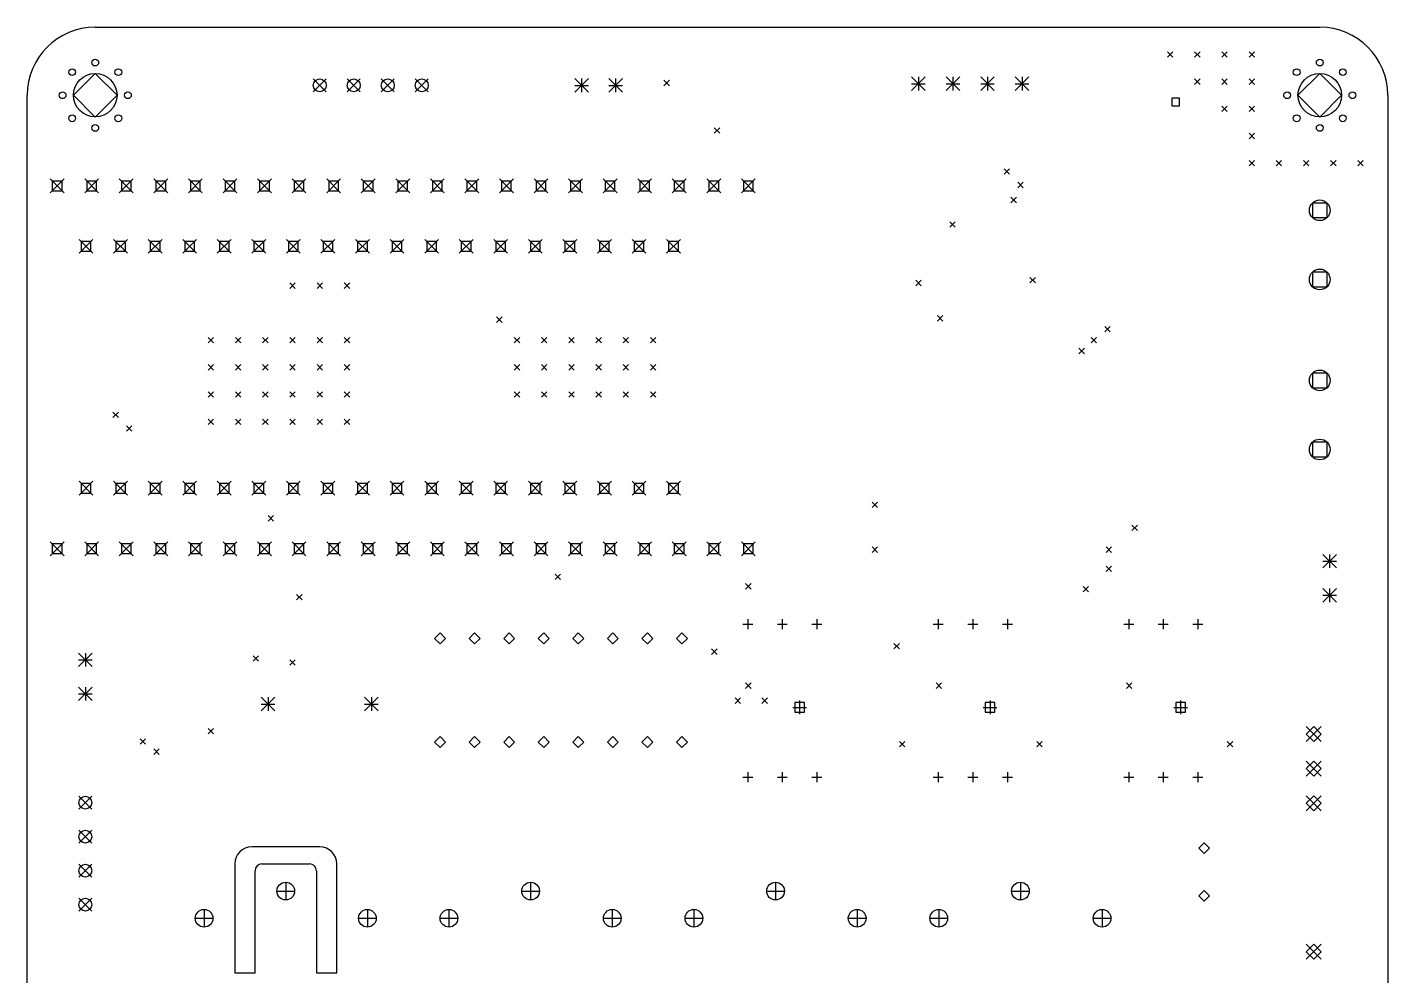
# Model space of a CAD drawing. Extents: x 1.88 to 5.91, y -7.11 to -1.57.
# Drawn here: x 1.968 to 5.906, y -4.32 to -1.575 of the extents above; entities that cross this region are included whole.
import ezdxf

# ---------------------------------------------------------------- set-up
doc = ezdxf.new("R2010")
doc.units = 0
doc.header["$MEASUREMENT"] = 0
doc.layers.add('BLACK', color=7, linetype='CONTINUOUS')

msp = doc.modelspace()

# ---------------------------------------------------------------- linework, layer by layer
at = {"layer": 'BLACK', "linetype": 'CONTINUOUS'}
for p, q in [((2.16535, -1.5748), (5.70866, -1.5748)), ((5.26772, -1.64567), (5.28346, -1.66142)), ((5.28346, -1.64567), (5.26772, -1.66142)), ((5.34646, -1.64567), (5.3622, -1.66142)), ((5.3622, -1.64567), (5.34646, -1.66142)), ((5.4252, -1.64567), (5.44094, -1.66142)), ((5.44094, -1.64567), (5.4252, -1.66142)), ((5.50394, -1.64567), (5.51969, -1.66142)), ((5.51969, -1.64567), (5.50394, -1.66142)), ((2.16535, -1.70866), (2.10236, -1.77165)), ((2.22835, -1.77165), (2.16535, -1.70866)), ((2.79626, -1.72441), (2.83366, -1.76181)), ((2.83366, -1.72441), (2.79626, -1.76181)), ((2.89469, -1.72441), (2.93209, -1.76181)), ((2.93209, -1.72441), (2.89469, -1.76181)), ((2.99311, -1.72441), (3.03051, -1.76181)), ((3.03051, -1.72441), (2.99311, -1.76181)), ((3.09154, -1.72441), (3.12894, -1.76181)), ((3.12894, -1.72441), (3.09154, -1.76181)), ((3.55315, -1.72343), (3.59252, -1.7628)), ((3.59252, -1.72343), (3.55315, -1.7628)), ((3.57283, -1.72343), (3.57283, -1.7628)), ((3.65157, -1.72343), (3.69094, -1.7628)), ((3.69094, -1.72343), (3.65157, -1.7628)), ((3.67126, -1.72343), (3.67126, -1.7628)), ((3.81102, -1.72835), (3.82677, -1.74409)), ((3.82677, -1.72835), (3.81102, -1.74409)), ((4.52756, -1.7185), (4.56693, -1.75787)), ((4.56693, -1.7185), (4.52756, -1.75787)), ((4.54724, -1.7185), (4.54724, -1.75787)), ((4.62756, -1.7185), (4.66693, -1.75787)), ((4.66693, -1.7185), (4.62756, -1.75787)), ((4.64724, -1.7185), (4.64724, -1.75787)), ((4.72756, -1.7185), (4.76693, -1.75787)), ((4.76693, -1.7185), (4.72756, -1.75787)), ((4.74724, -1.7185), (4.74724, -1.75787)), ((4.82756, -1.7185), (4.86693, -1.75787)), ((4.86693, -1.7185), (4.82756, -1.75787)), ((4.84724, -1.7185), (4.84724, -1.75787)), ((5.34646, -1.72441), (5.3622, -1.74016)), ((5.3622, -1.72441), (5.34646, -1.74016)), ((5.4252, -1.72441), (5.44094, -1.74016)), ((5.44094, -1.72441), (5.4252, -1.74016)), ((5.50394, -1.72441), (5.51969, -1.74016)), ((5.51969, -1.72441), (5.50394, -1.74016)), ((5.70866, -1.70866), (5.64567, -1.77165)), ((5.77165, -1.77165), (5.70866, -1.70866)), ((1.9685, -5.31496), (1.9685, -1.77165)), ((2.10236, -1.77165), (2.16535, -1.83465)), ((2.16535, -1.83465), (2.22835, -1.77165)), ((3.55315, -1.74311), (3.59252, -1.74311)), ((3.65157, -1.74311), (3.69094, -1.74311)), ((4.52756, -1.73819), (4.56693, -1.73819)), ((4.62756, -1.73819), (4.66693, -1.73819)), ((4.72756, -1.73819), (4.76693, -1.73819)), ((4.82756, -1.73819), (4.86693, -1.73819)), ((5.64567, -1.77165), (5.70866, -1.83465)), ((5.70866, -1.83465), (5.77165, -1.77165)), ((5.90551, -1.77165), (5.90551, -5.31496)), ((5.30247, -1.7802), (5.2802, -1.7802)), ((5.2802, -1.7802), (5.2802, -1.80247)), ((5.2802, -1.80247), (5.30247, -1.80247)), ((5.30247, -1.80247), (5.30247, -1.7802)), ((5.4252, -1.80315), (5.44094, -1.8189)), ((5.44094, -1.80315), (5.4252, -1.8189)), ((5.50394, -1.80315), (5.51969, -1.8189)), ((5.51969, -1.80315), (5.50394, -1.8189)), ((3.95669, -1.86614), (3.97244, -1.88189)), ((3.97244, -1.86614), (3.95669, -1.88189)), ((5.50394, -1.88189), (5.51969, -1.89764)), ((5.51969, -1.88189), (5.50394, -1.89764)), ((5.50394, -1.96063), (5.51969, -1.97638)), ((5.51969, -1.96063), (5.50394, -1.97638)), ((5.58268, -1.96063), (5.59843, -1.97638)), ((5.59843, -1.96063), (5.58268, -1.97638)), ((5.66142, -1.96063), (5.67717, -1.97638)), ((5.67717, -1.96063), (5.66142, -1.97638)), ((5.74016, -1.96063), (5.75591, -1.97638)), ((5.75591, -1.96063), (5.74016, -1.97638)), ((5.8189, -1.96063), (5.83465, -1.97638)), ((5.83465, -1.96063), (5.8189, -1.97638)), ((4.79528, -1.98425), (4.81102, -2)), ((4.81102, -1.98425), (4.79528, -2)), ((2.03504, -2.01398), (2.0752, -2.05413)), ((2.0752, -2.01398), (2.03504, -2.05413)), ((2.06932, -2.01986), (2.04092, -2.01986)), ((2.04092, -2.01986), (2.04092, -2.04825)), ((2.06932, -2.04825), (2.06932, -2.01986)), ((2.13504, -2.01398), (2.1752, -2.05413)), ((2.1752, -2.01398), (2.13504, -2.05413)), ((2.16932, -2.01986), (2.14092, -2.01986)), ((2.14092, -2.01986), (2.14092, -2.04825)), ((2.16932, -2.04825), (2.16932, -2.01986)), ((2.23504, -2.01398), (2.2752, -2.05413)), ((2.2752, -2.01398), (2.23504, -2.05413)), ((2.26932, -2.01986), (2.24092, -2.01986)), ((2.24092, -2.01986), (2.24092, -2.04825)), ((2.26932, -2.04825), (2.26932, -2.01986)), ((2.33504, -2.01398), (2.3752, -2.05413)), ((2.3752, -2.01398), (2.33504, -2.05413)), ((2.36932, -2.01986), (2.34092, -2.01986)), ((2.34092, -2.01986), (2.34092, -2.04825)), ((2.36932, -2.04825), (2.36932, -2.01986)), ((2.43504, -2.01398), (2.4752, -2.05413)), ((2.4752, -2.01398), (2.43504, -2.05413)), ((2.46932, -2.01986), (2.44092, -2.01986)), ((2.44092, -2.01986), (2.44092, -2.04825)), ((2.46932, -2.04825), (2.46932, -2.01986)), ((2.53504, -2.01398), (2.5752, -2.05413)), ((2.5752, -2.01398), (2.53504, -2.05413)), ((2.56932, -2.01986), (2.54092, -2.01986)), ((2.54092, -2.01986), (2.54092, -2.04825)), ((2.56932, -2.04825), (2.56932, -2.01986)), ((2.63504, -2.01398), (2.6752, -2.05413)), ((2.6752, -2.01398), (2.63504, -2.05413)), ((2.66932, -2.01986), (2.64092, -2.01986)), ((2.64092, -2.01986), (2.64092, -2.04825)), ((2.66932, -2.04825), (2.66932, -2.01986)), ((2.73504, -2.01398), (2.7752, -2.05413)), ((2.7752, -2.01398), (2.73504, -2.05413)), ((2.76932, -2.01986), (2.74092, -2.01986)), ((2.74092, -2.01986), (2.74092, -2.04825)), ((2.76932, -2.04825), (2.76932, -2.01986)), ((2.83504, -2.01398), (2.8752, -2.05413)), ((2.8752, -2.01398), (2.83504, -2.05413)), ((2.86932, -2.01986), (2.84092, -2.01986)), ((2.84092, -2.01986), (2.84092, -2.04825)), ((2.86932, -2.04825), (2.86932, -2.01986)), ((2.93504, -2.01398), (2.9752, -2.05413)), ((2.9752, -2.01398), (2.93504, -2.05413)), ((2.96932, -2.01986), (2.94092, -2.01986)), ((2.94092, -2.01986), (2.94092, -2.04825)), ((2.96932, -2.04825), (2.96932, -2.01986)), ((3.03504, -2.01398), (3.0752, -2.05413)), ((3.0752, -2.01398), (3.03504, -2.05413)), ((3.06932, -2.01986), (3.04092, -2.01986)), ((3.04092, -2.01986), (3.04092, -2.04825)), ((3.06932, -2.04825), (3.06932, -2.01986)), ((3.13504, -2.01398), (3.1752, -2.05413)), ((3.1752, -2.01398), (3.13504, -2.05413)), ((3.16932, -2.01986), (3.14092, -2.01986)), ((3.14092, -2.01986), (3.14092, -2.04825)), ((3.16932, -2.04825), (3.16932, -2.01986)), ((3.23504, -2.01398), (3.2752, -2.05413)), ((3.2752, -2.01398), (3.23504, -2.05413)), ((3.26932, -2.01986), (3.24092, -2.01986)), ((3.24092, -2.01986), (3.24092, -2.04825)), ((3.26932, -2.04825), (3.26932, -2.01986)), ((3.33504, -2.01398), (3.3752, -2.05413)), ((3.3752, -2.01398), (3.33504, -2.05413)), ((3.36932, -2.01986), (3.34092, -2.01986)), ((3.34092, -2.01986), (3.34092, -2.04825)), ((3.36932, -2.04825), (3.36932, -2.01986)), ((3.43504, -2.01398), (3.4752, -2.05413)), ((3.4752, -2.01398), (3.43504, -2.05413)), ((3.46932, -2.01986), (3.44092, -2.01986)), ((3.44092, -2.01986), (3.44092, -2.04825)), ((3.46932, -2.04825), (3.46932, -2.01986)), ((3.53504, -2.01398), (3.5752, -2.05413)), ((3.5752, -2.01398), (3.53504, -2.05413)), ((3.56932, -2.01986), (3.54092, -2.01986)), ((3.54092, -2.01986), (3.54092, -2.04825)), ((3.56932, -2.04825), (3.56932, -2.01986)), ((3.63504, -2.01398), (3.6752, -2.05413)), ((3.6752, -2.01398), (3.63504, -2.05413)), ((3.66932, -2.01986), (3.64092, -2.01986)), ((3.64092, -2.01986), (3.64092, -2.04825)), ((3.66932, -2.04825), (3.66932, -2.01986)), ((3.73504, -2.01398), (3.7752, -2.05413)), ((3.7752, -2.01398), (3.73504, -2.05413)), ((3.76932, -2.01986), (3.74092, -2.01986)), ((3.74092, -2.01986), (3.74092, -2.04825)), ((3.76932, -2.04825), (3.76932, -2.01986)), ((3.83504, -2.01398), (3.8752, -2.05413)), ((3.8752, -2.01398), (3.83504, -2.05413)), ((3.86932, -2.01986), (3.84092, -2.01986)), ((3.84092, -2.01986), (3.84092, -2.04825)), ((3.86932, -2.04825), (3.86932, -2.01986)), ((3.93504, -2.01398), (3.9752, -2.05413)), ((3.9752, -2.01398), (3.93504, -2.05413)), ((3.96932, -2.01986), (3.94092, -2.01986)), ((3.94092, -2.01986), (3.94092, -2.04825)), ((3.96932, -2.04825), (3.96932, -2.01986)), ((4.03504, -2.01398), (4.0752, -2.05413)), ((4.0752, -2.01398), (4.03504, -2.05413)), ((4.06932, -2.01986), (4.04092, -2.01986)), ((4.04092, -2.01986), (4.04092, -2.04825)), ((4.06932, -2.04825), (4.06932, -2.01986)), ((4.83465, -2.02362), (4.85039, -2.03937)), ((4.85039, -2.02362), (4.83465, -2.03937)), ((2.04092, -2.04825), (2.06932, -2.04825)), ((2.14092, -2.04825), (2.16932, -2.04825)), ((2.24092, -2.04825), (2.26932, -2.04825)), ((2.34092, -2.04825), (2.36932, -2.04825)), ((2.44092, -2.04825), (2.46932, -2.04825)), ((2.54092, -2.04825), (2.56932, -2.04825)), ((2.64092, -2.04825), (2.66932, -2.04825)), ((2.74092, -2.04825), (2.76932, -2.04825)), ((2.84092, -2.04825), (2.86932, -2.04825)), ((2.94092, -2.04825), (2.96932, -2.04825)), ((3.04092, -2.04825), (3.06932, -2.04825)), ((3.14092, -2.04825), (3.16932, -2.04825)), ((3.24092, -2.04825), (3.26932, -2.04825)), ((3.34092, -2.04825), (3.36932, -2.04825)), ((3.44092, -2.04825), (3.46932, -2.04825)), ((3.54092, -2.04825), (3.56932, -2.04825)), ((3.64092, -2.04825), (3.66932, -2.04825)), ((3.74092, -2.04825), (3.76932, -2.04825)), ((3.84092, -2.04825), (3.86932, -2.04825)), ((3.94092, -2.04825), (3.96932, -2.04825)), ((4.04092, -2.04825), (4.06932, -2.04825)), ((4.81496, -2.06693), (4.83071, -2.08268)), ((4.83071, -2.06693), (4.81496, -2.08268)), ((5.72982, -2.08357), (5.6875, -2.08357)), ((5.6875, -2.08357), (5.6875, -2.12588)), ((5.72982, -2.12588), (5.72982, -2.08357)), ((5.6875, -2.12588), (5.72982, -2.12588)), ((4.6378, -2.1378), (4.65354, -2.15354)), ((4.65354, -2.1378), (4.6378, -2.15354)), ((2.1186, -2.18898), (2.15876, -2.22913)), ((2.15876, -2.18898), (2.1186, -2.22913)), ((2.15288, -2.19486), (2.12448, -2.19486)), ((2.12448, -2.19486), (2.12448, -2.22325)), ((2.15288, -2.22325), (2.15288, -2.19486)), ((2.2186, -2.18898), (2.25876, -2.22913)), ((2.25876, -2.18898), (2.2186, -2.22913)), ((2.25288, -2.19486), (2.22448, -2.19486)), ((2.22448, -2.19486), (2.22448, -2.22325)), ((2.25288, -2.22325), (2.25288, -2.19486)), ((2.3186, -2.18898), (2.35876, -2.22913)), ((2.35876, -2.18898), (2.3186, -2.22913)), ((2.35288, -2.19486), (2.32448, -2.19486)), ((2.32448, -2.19486), (2.32448, -2.22325)), ((2.35288, -2.22325), (2.35288, -2.19486)), ((2.4186, -2.18898), (2.45876, -2.22913)), ((2.45876, -2.18898), (2.4186, -2.22913)), ((2.45288, -2.19486), (2.42448, -2.19486)), ((2.42448, -2.19486), (2.42448, -2.22325)), ((2.45288, -2.22325), (2.45288, -2.19486)), ((2.5186, -2.18898), (2.55876, -2.22913)), ((2.55876, -2.18898), (2.5186, -2.22913)), ((2.55288, -2.19486), (2.52448, -2.19486)), ((2.52448, -2.19486), (2.52448, -2.22325)), ((2.55288, -2.22325), (2.55288, -2.19486)), ((2.6186, -2.18898), (2.65876, -2.22913)), ((2.65876, -2.18898), (2.6186, -2.22913)), ((2.65288, -2.19486), (2.62448, -2.19486)), ((2.62448, -2.19486), (2.62448, -2.22325)), ((2.65288, -2.22325), (2.65288, -2.19486)), ((2.7186, -2.18898), (2.75876, -2.22913)), ((2.75876, -2.18898), (2.7186, -2.22913)), ((2.75288, -2.19486), (2.72448, -2.19486)), ((2.72448, -2.19486), (2.72448, -2.22325)), ((2.75288, -2.22325), (2.75288, -2.19486)), ((2.8186, -2.18898), (2.85876, -2.22913)), ((2.85876, -2.18898), (2.8186, -2.22913)), ((2.85288, -2.19486), (2.82448, -2.19486)), ((2.82448, -2.19486), (2.82448, -2.22325)), ((2.85288, -2.22325), (2.85288, -2.19486)), ((2.9186, -2.18898), (2.95876, -2.22913)), ((2.95876, -2.18898), (2.9186, -2.22913)), ((2.95288, -2.19486), (2.92448, -2.19486)), ((2.92448, -2.19486), (2.92448, -2.22325)), ((2.95288, -2.22325), (2.95288, -2.19486)), ((3.0186, -2.18898), (3.05876, -2.22913)), ((3.05876, -2.18898), (3.0186, -2.22913)), ((3.05288, -2.19486), (3.02448, -2.19486)), ((3.02448, -2.19486), (3.02448, -2.22325)), ((3.05288, -2.22325), (3.05288, -2.19486)), ((3.1186, -2.18898), (3.15876, -2.22913)), ((3.15876, -2.18898), (3.1186, -2.22913)), ((3.15288, -2.19486), (3.12448, -2.19486)), ((3.12448, -2.19486), (3.12448, -2.22325)), ((3.15288, -2.22325), (3.15288, -2.19486)), ((3.2186, -2.18898), (3.25876, -2.22913)), ((3.25876, -2.18898), (3.2186, -2.22913)), ((3.25288, -2.19486), (3.22448, -2.19486)), ((3.22448, -2.19486), (3.22448, -2.22325)), ((3.25288, -2.22325), (3.25288, -2.19486)), ((3.3186, -2.18898), (3.35876, -2.22913)), ((3.35876, -2.18898), (3.3186, -2.22913)), ((3.35288, -2.19486), (3.32448, -2.19486)), ((3.32448, -2.19486), (3.32448, -2.22325)), ((3.35288, -2.22325), (3.35288, -2.19486)), ((3.4186, -2.18898), (3.45876, -2.22913)), ((3.45876, -2.18898), (3.4186, -2.22913)), ((3.45288, -2.19486), (3.42448, -2.19486)), ((3.42448, -2.19486), (3.42448, -2.22325)), ((3.45288, -2.22325), (3.45288, -2.19486)), ((3.5186, -2.18898), (3.55876, -2.22913)), ((3.55876, -2.18898), (3.5186, -2.22913)), ((3.55288, -2.19486), (3.52448, -2.19486)), ((3.52448, -2.19486), (3.52448, -2.22325)), ((3.55288, -2.22325), (3.55288, -2.19486)), ((3.6186, -2.18898), (3.65876, -2.22913)), ((3.65876, -2.18898), (3.6186, -2.22913)), ((3.65288, -2.19486), (3.62448, -2.19486)), ((3.62448, -2.19486), (3.62448, -2.22325)), ((3.65288, -2.22325), (3.65288, -2.19486)), ((3.7186, -2.18898), (3.75876, -2.22913)), ((3.75876, -2.18898), (3.7186, -2.22913)), ((3.75288, -2.19486), (3.72448, -2.19486)), ((3.72448, -2.19486), (3.72448, -2.22325)), ((3.75288, -2.22325), (3.75288, -2.19486)), ((3.8186, -2.18898), (3.85876, -2.22913)), ((3.85876, -2.18898), (3.8186, -2.22913)), ((3.85288, -2.19486), (3.82448, -2.19486)), ((3.82448, -2.19486), (3.82448, -2.22325)), ((3.85288, -2.22325), (3.85288, -2.19486)), ((2.12448, -2.22325), (2.15288, -2.22325)), ((2.22448, -2.22325), (2.25288, -2.22325)), ((2.32448, -2.22325), (2.35288, -2.22325)), ((2.42448, -2.22325), (2.45288, -2.22325)), ((2.52448, -2.22325), (2.55288, -2.22325)), ((2.62448, -2.22325), (2.65288, -2.22325)), ((2.72448, -2.22325), (2.75288, -2.22325)), ((2.82448, -2.22325), (2.85288, -2.22325)), ((2.92448, -2.22325), (2.95288, -2.22325)), ((3.02448, -2.22325), (3.05288, -2.22325)), ((3.12448, -2.22325), (3.15288, -2.22325)), ((3.22448, -2.22325), (3.25288, -2.22325)), ((3.32448, -2.22325), (3.35288, -2.22325)), ((3.42448, -2.22325), (3.45288, -2.22325)), ((3.52448, -2.22325), (3.55288, -2.22325)), ((3.62448, -2.22325), (3.65288, -2.22325)), ((3.72448, -2.22325), (3.75288, -2.22325)), ((3.82448, -2.22325), (3.85288, -2.22325)), ((2.72835, -2.31496), (2.74409, -2.33071)), ((2.74409, -2.31496), (2.72835, -2.33071)), ((2.80709, -2.31496), (2.82283, -2.33071)), ((2.82283, -2.31496), (2.80709, -2.33071)), ((2.88583, -2.31496), (2.90157, -2.33071)), ((2.90157, -2.31496), (2.88583, -2.33071)), ((4.53937, -2.30709), (4.55512, -2.32283)), ((4.55512, -2.30709), (4.53937, -2.32283)), ((4.87008, -2.29921), (4.88583, -2.31496)), ((4.88583, -2.29921), (4.87008, -2.31496)), ((5.72982, -2.28357), (5.6875, -2.28357)), ((5.6875, -2.28357), (5.6875, -2.32588)), ((5.72982, -2.32588), (5.72982, -2.28357)), ((5.6875, -2.32588), (5.72982, -2.32588)), ((3.32677, -2.41339), (3.34252, -2.42913)), ((3.34252, -2.41339), (3.32677, -2.42913)), ((4.60236, -2.40945), (4.61811, -2.4252)), ((4.61811, -2.40945), (4.60236, -2.4252)), ((5.08661, -2.44094), (5.10236, -2.45669)), ((5.10236, -2.44094), (5.08661, -2.45669)), ((2.49213, -2.47244), (2.50787, -2.48819)), ((2.50787, -2.47244), (2.49213, -2.48819)), ((2.57087, -2.47244), (2.58661, -2.48819)), ((2.58661, -2.47244), (2.57087, -2.48819)), ((2.64961, -2.47244), (2.66535, -2.48819)), ((2.66535, -2.47244), (2.64961, -2.48819)), ((2.72835, -2.47244), (2.74409, -2.48819)), ((2.74409, -2.47244), (2.72835, -2.48819)), ((2.80709, -2.47244), (2.82283, -2.48819)), ((2.82283, -2.47244), (2.80709, -2.48819)), ((2.88583, -2.47244), (2.90157, -2.48819)), ((2.90157, -2.47244), (2.88583, -2.48819)), ((3.37795, -2.47244), (3.3937, -2.48819)), ((3.3937, -2.47244), (3.37795, -2.48819)), ((3.45669, -2.47244), (3.47244, -2.48819)), ((3.47244, -2.47244), (3.45669, -2.48819)), ((3.53543, -2.47244), (3.55118, -2.48819)), ((3.55118, -2.47244), (3.53543, -2.48819)), ((3.61417, -2.47244), (3.62992, -2.48819)), ((3.62992, -2.47244), (3.61417, -2.48819)), ((3.69291, -2.47244), (3.70866, -2.48819)), ((3.70866, -2.47244), (3.69291, -2.48819)), ((3.77165, -2.47244), (3.7874, -2.48819)), ((3.7874, -2.47244), (3.77165, -2.48819)), ((5.04724, -2.47244), (5.06299, -2.48819)), ((5.06299, -2.47244), (5.04724, -2.48819)), ((5.01181, -2.50394), (5.02756, -2.51969)), ((5.02756, -2.50394), (5.01181, -2.51969)), ((2.49213, -2.55118), (2.50787, -2.56693)), ((2.50787, -2.55118), (2.49213, -2.56693)), ((2.57087, -2.55118), (2.58661, -2.56693)), ((2.58661, -2.55118), (2.57087, -2.56693)), ((2.64961, -2.55118), (2.66535, -2.56693)), ((2.66535, -2.55118), (2.64961, -2.56693)), ((2.72835, -2.55118), (2.74409, -2.56693)), ((2.74409, -2.55118), (2.72835, -2.56693)), ((2.80709, -2.55118), (2.82283, -2.56693)), ((2.82283, -2.55118), (2.80709, -2.56693)), ((2.88583, -2.55118), (2.90157, -2.56693)), ((2.90157, -2.55118), (2.88583, -2.56693)), ((3.37795, -2.55118), (3.3937, -2.56693)), ((3.3937, -2.55118), (3.37795, -2.56693)), ((3.45669, -2.55118), (3.47244, -2.56693)), ((3.47244, -2.55118), (3.45669, -2.56693)), ((3.53543, -2.55118), (3.55118, -2.56693)), ((3.55118, -2.55118), (3.53543, -2.56693)), ((3.61417, -2.55118), (3.62992, -2.56693)), ((3.62992, -2.55118), (3.61417, -2.56693)), ((3.69291, -2.55118), (3.70866, -2.56693)), ((3.70866, -2.55118), (3.69291, -2.56693)), ((3.77165, -2.55118), (3.7874, -2.56693)), ((3.7874, -2.55118), (3.77165, -2.56693)), ((5.72982, -2.57569), (5.6875, -2.57569)), ((5.6875, -2.57569), (5.6875, -2.61801)), ((5.72982, -2.61801), (5.72982, -2.57569)), ((2.49213, -2.62992), (2.50787, -2.64567)), ((2.50787, -2.62992), (2.49213, -2.64567)), ((2.57087, -2.62992), (2.58661, -2.64567)), ((2.58661, -2.62992), (2.57087, -2.64567)), ((2.64961, -2.62992), (2.66535, -2.64567)), ((2.66535, -2.62992), (2.64961, -2.64567)), ((2.72835, -2.62992), (2.74409, -2.64567)), ((2.74409, -2.62992), (2.72835, -2.64567)), ((2.80709, -2.62992), (2.82283, -2.64567)), ((2.82283, -2.62992), (2.80709, -2.64567)), ((2.88583, -2.62992), (2.90157, -2.64567)), ((2.90157, -2.62992), (2.88583, -2.64567)), ((3.37795, -2.62992), (3.3937, -2.64567)), ((3.3937, -2.62992), (3.37795, -2.64567)), ((3.45669, -2.62992), (3.47244, -2.64567)), ((3.47244, -2.62992), (3.45669, -2.64567)), ((3.53543, -2.62992), (3.55118, -2.64567)), ((3.55118, -2.62992), (3.53543, -2.64567)), ((3.61417, -2.62992), (3.62992, -2.64567)), ((3.62992, -2.62992), (3.61417, -2.64567)), ((3.69291, -2.62992), (3.70866, -2.64567)), ((3.70866, -2.62992), (3.69291, -2.64567)), ((3.77165, -2.62992), (3.7874, -2.64567)), ((3.7874, -2.62992), (3.77165, -2.64567)), ((5.6875, -2.61801), (5.72982, -2.61801)), ((2.21654, -2.68898), (2.23228, -2.70472)), ((2.23228, -2.68898), (2.21654, -2.70472)), ((2.49213, -2.70866), (2.50787, -2.72441)), ((2.50787, -2.70866), (2.49213, -2.72441)), ((2.57087, -2.70866), (2.58661, -2.72441)), ((2.58661, -2.70866), (2.57087, -2.72441)), ((2.64961, -2.70866), (2.66535, -2.72441)), ((2.66535, -2.70866), (2.64961, -2.72441)), ((2.72835, -2.70866), (2.74409, -2.72441)), ((2.74409, -2.70866), (2.72835, -2.72441)), ((2.80709, -2.70866), (2.82283, -2.72441)), ((2.82283, -2.70866), (2.80709, -2.72441)), ((2.88583, -2.70866), (2.90157, -2.72441)), ((2.90157, -2.70866), (2.88583, -2.72441)), ((2.25591, -2.72835), (2.27165, -2.74409)), ((2.27165, -2.72835), (2.25591, -2.74409)), ((5.72982, -2.77569), (5.6875, -2.77569)), ((5.6875, -2.77569), (5.6875, -2.81801)), ((5.72982, -2.81801), (5.72982, -2.77569)), ((5.6875, -2.81801), (5.72982, -2.81801)), ((2.1186, -2.88898), (2.15876, -2.92913)), ((2.15876, -2.88898), (2.1186, -2.92913)), ((2.15288, -2.89486), (2.12448, -2.89486)), ((2.12448, -2.89486), (2.12448, -2.92325)), ((2.15288, -2.92325), (2.15288, -2.89486)), ((2.2186, -2.88898), (2.25876, -2.92913)), ((2.25876, -2.88898), (2.2186, -2.92913)), ((2.25288, -2.89486), (2.22448, -2.89486)), ((2.22448, -2.89486), (2.22448, -2.92325)), ((2.25288, -2.92325), (2.25288, -2.89486)), ((2.3186, -2.88898), (2.35876, -2.92913)), ((2.35876, -2.88898), (2.3186, -2.92913)), ((2.35288, -2.89486), (2.32448, -2.89486)), ((2.32448, -2.89486), (2.32448, -2.92325)), ((2.35288, -2.92325), (2.35288, -2.89486)), ((2.4186, -2.88898), (2.45876, -2.92913)), ((2.45876, -2.88898), (2.4186, -2.92913)), ((2.45288, -2.89486), (2.42448, -2.89486)), ((2.42448, -2.89486), (2.42448, -2.92325)), ((2.45288, -2.92325), (2.45288, -2.89486)), ((2.5186, -2.88898), (2.55876, -2.92913)), ((2.55876, -2.88898), (2.5186, -2.92913)), ((2.55288, -2.89486), (2.52448, -2.89486)), ((2.52448, -2.89486), (2.52448, -2.92325)), ((2.55288, -2.92325), (2.55288, -2.89486)), ((2.6186, -2.88898), (2.65876, -2.92913)), ((2.65876, -2.88898), (2.6186, -2.92913)), ((2.65288, -2.89486), (2.62448, -2.89486)), ((2.62448, -2.89486), (2.62448, -2.92325)), ((2.65288, -2.92325), (2.65288, -2.89486)), ((2.7186, -2.88898), (2.75876, -2.92913)), ((2.75876, -2.88898), (2.7186, -2.92913)), ((2.75288, -2.89486), (2.72448, -2.89486)), ((2.72448, -2.89486), (2.72448, -2.92325)), ((2.75288, -2.92325), (2.75288, -2.89486)), ((2.8186, -2.88898), (2.85876, -2.92913)), ((2.85876, -2.88898), (2.8186, -2.92913)), ((2.85288, -2.89486), (2.82448, -2.89486)), ((2.82448, -2.89486), (2.82448, -2.92325)), ((2.85288, -2.92325), (2.85288, -2.89486)), ((2.9186, -2.88898), (2.95876, -2.92913)), ((2.95876, -2.88898), (2.9186, -2.92913)), ((2.95288, -2.89486), (2.92448, -2.89486)), ((2.92448, -2.89486), (2.92448, -2.92325)), ((2.95288, -2.92325), (2.95288, -2.89486)), ((3.0186, -2.88898), (3.05876, -2.92913)), ((3.05876, -2.88898), (3.0186, -2.92913)), ((3.05288, -2.89486), (3.02448, -2.89486)), ((3.02448, -2.89486), (3.02448, -2.92325)), ((3.05288, -2.92325), (3.05288, -2.89486)), ((3.1186, -2.88898), (3.15876, -2.92913)), ((3.15876, -2.88898), (3.1186, -2.92913)), ((3.15288, -2.89486), (3.12448, -2.89486)), ((3.12448, -2.89486), (3.12448, -2.92325)), ((3.15288, -2.92325), (3.15288, -2.89486)), ((3.2186, -2.88898), (3.25876, -2.92913)), ((3.25876, -2.88898), (3.2186, -2.92913)), ((3.25288, -2.89486), (3.22448, -2.89486)), ((3.22448, -2.89486), (3.22448, -2.92325)), ((3.25288, -2.92325), (3.25288, -2.89486)), ((3.3186, -2.88898), (3.35876, -2.92913)), ((3.35876, -2.88898), (3.3186, -2.92913)), ((3.35288, -2.89486), (3.32448, -2.89486)), ((3.32448, -2.89486), (3.32448, -2.92325)), ((3.35288, -2.92325), (3.35288, -2.89486)), ((3.4186, -2.88898), (3.45876, -2.92913)), ((3.45876, -2.88898), (3.4186, -2.92913)), ((3.45288, -2.89486), (3.42448, -2.89486)), ((3.42448, -2.89486), (3.42448, -2.92325)), ((3.45288, -2.92325), (3.45288, -2.89486)), ((3.5186, -2.88898), (3.55876, -2.92913)), ((3.55876, -2.88898), (3.5186, -2.92913)), ((3.55288, -2.89486), (3.52448, -2.89486)), ((3.52448, -2.89486), (3.52448, -2.92325)), ((3.55288, -2.92325), (3.55288, -2.89486)), ((3.6186, -2.88898), (3.65876, -2.92913)), ((3.65876, -2.88898), (3.6186, -2.92913)), ((3.65288, -2.89486), (3.62448, -2.89486)), ((3.62448, -2.89486), (3.62448, -2.92325)), ((3.65288, -2.92325), (3.65288, -2.89486)), ((3.7186, -2.88898), (3.75876, -2.92913)), ((3.75876, -2.88898), (3.7186, -2.92913)), ((3.75288, -2.89486), (3.72448, -2.89486)), ((3.72448, -2.89486), (3.72448, -2.92325)), ((3.75288, -2.92325), (3.75288, -2.89486)), ((3.8186, -2.88898), (3.85876, -2.92913)), ((3.85876, -2.88898), (3.8186, -2.92913)), ((3.85288, -2.89486), (3.82448, -2.89486)), ((3.82448, -2.89486), (3.82448, -2.92325)), ((3.85288, -2.92325), (3.85288, -2.89486)), ((2.12448, -2.92325), (2.15288, -2.92325)), ((2.22448, -2.92325), (2.25288, -2.92325)), ((2.32448, -2.92325), (2.35288, -2.92325)), ((2.42448, -2.92325), (2.45288, -2.92325)), ((2.52448, -2.92325), (2.55288, -2.92325)), ((2.62448, -2.92325), (2.65288, -2.92325)), ((2.72448, -2.92325), (2.75288, -2.92325)), ((2.82448, -2.92325), (2.85288, -2.92325)), ((2.92448, -2.92325), (2.95288, -2.92325)), ((3.02448, -2.92325), (3.05288, -2.92325)), ((3.12448, -2.92325), (3.15288, -2.92325)), ((3.22448, -2.92325), (3.25288, -2.92325)), ((3.32448, -2.92325), (3.35288, -2.92325)), ((3.42448, -2.92325), (3.45288, -2.92325)), ((3.52448, -2.92325), (3.55288, -2.92325)), ((3.62448, -2.92325), (3.65288, -2.92325)), ((3.72448, -2.92325), (3.75288, -2.92325)), ((3.82448, -2.92325), (3.85288, -2.92325)), ((4.41339, -2.94882), (4.42913, -2.96457)), ((4.42913, -2.94882), (4.41339, -2.96457)), ((2.66535, -2.98819), (2.6811, -3.00394)), ((2.6811, -2.98819), (2.66535, -3.00394)), ((5.16535, -3.01594), (5.1811, -3.03169)), ((5.1811, -3.01594), (5.16535, -3.03169)), ((2.03504, -3.06398), (2.0752, -3.10413)), ((2.0752, -3.06398), (2.03504, -3.10413)), ((2.06932, -3.06986), (2.04092, -3.06986)), ((2.04092, -3.06986), (2.04092, -3.09825)), ((2.06932, -3.09825), (2.06932, -3.06986)), ((2.13504, -3.06398), (2.1752, -3.10413)), ((2.1752, -3.06398), (2.13504, -3.10413)), ((2.16932, -3.06986), (2.14092, -3.06986)), ((2.14092, -3.06986), (2.14092, -3.09825)), ((2.16932, -3.09825), (2.16932, -3.06986)), ((2.23504, -3.06398), (2.2752, -3.10413)), ((2.2752, -3.06398), (2.23504, -3.10413)), ((2.26932, -3.06986), (2.24092, -3.06986)), ((2.24092, -3.06986), (2.24092, -3.09825)), ((2.26932, -3.09825), (2.26932, -3.06986)), ((2.33504, -3.06398), (2.3752, -3.10413)), ((2.3752, -3.06398), (2.33504, -3.10413)), ((2.36932, -3.06986), (2.34092, -3.06986)), ((2.34092, -3.06986), (2.34092, -3.09825)), ((2.36932, -3.09825), (2.36932, -3.06986)), ((2.43504, -3.06398), (2.4752, -3.10413)), ((2.4752, -3.06398), (2.43504, -3.10413)), ((2.46932, -3.06986), (2.44092, -3.06986)), ((2.44092, -3.06986), (2.44092, -3.09825)), ((2.46932, -3.09825), (2.46932, -3.06986)), ((2.53504, -3.06398), (2.5752, -3.10413)), ((2.5752, -3.06398), (2.53504, -3.10413)), ((2.56932, -3.06986), (2.54092, -3.06986)), ((2.54092, -3.06986), (2.54092, -3.09825)), ((2.56932, -3.09825), (2.56932, -3.06986)), ((2.63504, -3.06398), (2.6752, -3.10413)), ((2.6752, -3.06398), (2.63504, -3.10413)), ((2.66932, -3.06986), (2.64092, -3.06986)), ((2.64092, -3.06986), (2.64092, -3.09825)), ((2.66932, -3.09825), (2.66932, -3.06986)), ((2.73504, -3.06398), (2.7752, -3.10413)), ((2.7752, -3.06398), (2.73504, -3.10413)), ((2.76932, -3.06986), (2.74092, -3.06986)), ((2.74092, -3.06986), (2.74092, -3.09825)), ((2.76932, -3.09825), (2.76932, -3.06986)), ((2.83504, -3.06398), (2.8752, -3.10413)), ((2.8752, -3.06398), (2.83504, -3.10413)), ((2.86932, -3.06986), (2.84092, -3.06986)), ((2.84092, -3.06986), (2.84092, -3.09825)), ((2.86932, -3.09825), (2.86932, -3.06986)), ((2.93504, -3.06398), (2.9752, -3.10413)), ((2.9752, -3.06398), (2.93504, -3.10413)), ((2.96932, -3.06986), (2.94092, -3.06986)), ((2.94092, -3.06986), (2.94092, -3.09825)), ((2.96932, -3.09825), (2.96932, -3.06986)), ((3.03504, -3.06398), (3.0752, -3.10413)), ((3.0752, -3.06398), (3.03504, -3.10413)), ((3.06932, -3.06986), (3.04092, -3.06986)), ((3.04092, -3.06986), (3.04092, -3.09825)), ((3.06932, -3.09825), (3.06932, -3.06986)), ((3.13504, -3.06398), (3.1752, -3.10413)), ((3.1752, -3.06398), (3.13504, -3.10413)), ((3.16932, -3.06986), (3.14092, -3.06986)), ((3.14092, -3.06986), (3.14092, -3.09825)), ((3.16932, -3.09825), (3.16932, -3.06986)), ((3.23504, -3.06398), (3.2752, -3.10413)), ((3.2752, -3.06398), (3.23504, -3.10413)), ((3.26932, -3.06986), (3.24092, -3.06986)), ((3.24092, -3.06986), (3.24092, -3.09825)), ((3.26932, -3.09825), (3.26932, -3.06986)), ((3.33504, -3.06398), (3.3752, -3.10413)), ((3.3752, -3.06398), (3.33504, -3.10413)), ((3.36932, -3.06986), (3.34092, -3.06986)), ((3.34092, -3.06986), (3.34092, -3.09825)), ((3.36932, -3.09825), (3.36932, -3.06986)), ((3.43504, -3.06398), (3.4752, -3.10413)), ((3.4752, -3.06398), (3.43504, -3.10413)), ((3.46932, -3.06986), (3.44092, -3.06986)), ((3.44092, -3.06986), (3.44092, -3.09825)), ((3.46932, -3.09825), (3.46932, -3.06986)), ((3.53504, -3.06398), (3.5752, -3.10413)), ((3.5752, -3.06398), (3.53504, -3.10413)), ((3.56932, -3.06986), (3.54092, -3.06986)), ((3.54092, -3.06986), (3.54092, -3.09825)), ((3.56932, -3.09825), (3.56932, -3.06986)), ((3.63504, -3.06398), (3.6752, -3.10413)), ((3.6752, -3.06398), (3.63504, -3.10413)), ((3.66932, -3.06986), (3.64092, -3.06986)), ((3.64092, -3.06986), (3.64092, -3.09825)), ((3.66932, -3.09825), (3.66932, -3.06986)), ((3.73504, -3.06398), (3.7752, -3.10413)), ((3.7752, -3.06398), (3.73504, -3.10413)), ((3.76932, -3.06986), (3.74092, -3.06986)), ((3.74092, -3.06986), (3.74092, -3.09825)), ((3.76932, -3.09825), (3.76932, -3.06986)), ((3.83504, -3.06398), (3.8752, -3.10413)), ((3.8752, -3.06398), (3.83504, -3.10413)), ((3.86932, -3.06986), (3.84092, -3.06986)), ((3.84092, -3.06986), (3.84092, -3.09825)), ((3.86932, -3.09825), (3.86932, -3.06986)), ((3.93504, -3.06398), (3.9752, -3.10413)), ((3.9752, -3.06398), (3.93504, -3.10413)), ((3.96932, -3.06986), (3.94092, -3.06986)), ((3.94092, -3.06986), (3.94092, -3.09825)), ((3.96932, -3.09825), (3.96932, -3.06986)), ((4.03504, -3.06398), (4.0752, -3.10413)), ((4.0752, -3.06398), (4.03504, -3.10413)), ((4.06932, -3.06986), (4.04092, -3.06986)), ((4.04092, -3.06986), (4.04092, -3.09825)), ((4.06932, -3.09825), (4.06932, -3.06986)), ((2.04092, -3.09825), (2.06932, -3.09825)), ((2.14092, -3.09825), (2.16932, -3.09825)), ((2.24092, -3.09825), (2.26932, -3.09825)), ((2.34092, -3.09825), (2.36932, -3.09825)), ((2.44092, -3.09825), (2.46932, -3.09825)), ((2.54092, -3.09825), (2.56932, -3.09825)), ((2.64092, -3.09825), (2.66932, -3.09825)), ((2.74092, -3.09825), (2.76932, -3.09825)), ((2.84092, -3.09825), (2.86932, -3.09825)), ((2.94092, -3.09825), (2.96932, -3.09825)), ((3.04092, -3.09825), (3.06932, -3.09825)), ((3.14092, -3.09825), (3.16932, -3.09825)), ((3.24092, -3.09825), (3.26932, -3.09825)), ((3.34092, -3.09825), (3.36932, -3.09825)), ((3.44092, -3.09825), (3.46932, -3.09825)), ((3.54092, -3.09825), (3.56932, -3.09825)), ((3.64092, -3.09825), (3.66932, -3.09825)), ((3.74092, -3.09825), (3.76932, -3.09825)), ((3.84092, -3.09825), (3.86932, -3.09825)), ((3.94092, -3.09825), (3.96932, -3.09825)), ((4.04092, -3.09825), (4.06932, -3.09825)), ((4.41339, -3.07874), (4.42913, -3.09449)), ((4.42913, -3.07874), (4.41339, -3.09449)), ((5.09055, -3.07894), (5.1063, -3.09469)), ((5.1063, -3.07894), (5.09055, -3.09469)), ((5.71752, -3.10039), (5.75689, -3.13976)), ((5.75689, -3.10039), (5.71752, -3.13976)), ((5.7372, -3.10039), (5.7372, -3.13976)), ((5.09055, -3.13406), (5.1063, -3.1498)), ((5.1063, -3.13406), (5.09055, -3.1498)), ((5.71752, -3.12008), (5.75689, -3.12008)), ((3.49606, -3.15748), (3.51181, -3.17323)), ((3.51181, -3.15748), (3.49606, -3.17323)), ((4.04724, -3.18504), (4.06299, -3.20079)), ((4.06299, -3.18504), (4.04724, -3.20079)), ((2.74803, -3.21654), (2.76378, -3.23228)), ((2.76378, -3.21654), (2.74803, -3.23228)), ((5.02362, -3.19311), (5.03937, -3.20886)), ((5.03937, -3.19311), (5.02362, -3.20886)), ((5.71752, -3.19882), (5.75689, -3.23819)), ((5.75689, -3.19882), (5.71752, -3.23819)), ((5.71752, -3.2185), (5.75689, -3.2185)), ((5.7372, -3.19882), (5.7372, -3.23819)), ((4.03917, -3.30217), (4.06791, -3.30217)), ((4.05354, -3.2878), (4.05354, -3.31654)), ((4.13917, -3.30217), (4.16791, -3.30217)), ((4.15354, -3.2878), (4.15354, -3.31654)), ((4.23917, -3.30217), (4.26791, -3.30217)), ((4.25354, -3.2878), (4.25354, -3.31654)), ((4.59035, -3.30217), (4.61909, -3.30217)), ((4.60472, -3.2878), (4.60472, -3.31654)), ((4.69035, -3.30217), (4.71909, -3.30217)), ((4.70472, -3.2878), (4.70472, -3.31654)), ((4.79035, -3.30217), (4.81909, -3.30217)), ((4.80472, -3.2878), (4.80472, -3.31654)), ((5.14154, -3.30217), (5.17028, -3.30217)), ((5.15591, -3.2878), (5.15591, -3.31654)), ((5.24154, -3.30217), (5.27028, -3.30217)), ((5.25591, -3.2878), (5.25591, -3.31654)), ((5.34154, -3.30217), (5.37028, -3.30217)), ((5.35591, -3.2878), (5.35591, -3.31654)), ((3.16319, -3.32776), (3.14744, -3.3435)), ((3.14744, -3.3435), (3.16319, -3.35925)), ((3.17894, -3.3435), (3.16319, -3.32776)), ((3.16319, -3.35925), (3.17894, -3.3435)), ((3.26319, -3.32776), (3.24744, -3.3435)), ((3.24744, -3.3435), (3.26319, -3.35925)), ((3.27894, -3.3435), (3.26319, -3.32776)), ((3.26319, -3.35925), (3.27894, -3.3435)), ((3.36319, -3.32776), (3.34744, -3.3435)), ((3.34744, -3.3435), (3.36319, -3.35925)), ((3.37894, -3.3435), (3.36319, -3.32776)), ((3.36319, -3.35925), (3.37894, -3.3435)), ((3.46319, -3.32776), (3.44744, -3.3435)), ((3.44744, -3.3435), (3.46319, -3.35925)), ((3.47894, -3.3435), (3.46319, -3.32776)), ((3.46319, -3.35925), (3.47894, -3.3435)), ((3.56319, -3.32776), (3.54744, -3.3435)), ((3.54744, -3.3435), (3.56319, -3.35925)), ((3.57894, -3.3435), (3.56319, -3.32776)), ((3.56319, -3.35925), (3.57894, -3.3435)), ((3.66319, -3.32776), (3.64744, -3.3435)), ((3.64744, -3.3435), (3.66319, -3.35925)), ((3.67894, -3.3435), (3.66319, -3.32776)), ((3.66319, -3.35925), (3.67894, -3.3435)), ((3.76319, -3.32776), (3.74744, -3.3435)), ((3.74744, -3.3435), (3.76319, -3.35925)), ((3.77894, -3.3435), (3.76319, -3.32776)), ((3.76319, -3.35925), (3.77894, -3.3435)), ((3.86319, -3.32776), (3.84744, -3.3435)), ((3.84744, -3.3435), (3.86319, -3.35925)), ((3.87894, -3.3435), (3.86319, -3.32776)), ((3.86319, -3.35925), (3.87894, -3.3435)), ((3.94882, -3.37402), (3.96457, -3.38976)), ((3.96457, -3.37402), (3.94882, -3.38976)), ((4.47638, -3.35827), (4.49213, -3.37402)), ((4.49213, -3.35827), (4.47638, -3.37402)), ((2.11713, -3.38583), (2.1565, -3.4252)), ((2.1565, -3.38583), (2.11713, -3.4252)), ((2.11713, -3.40551), (2.1565, -3.40551)), ((2.13681, -3.38583), (2.13681, -3.4252)), ((2.62205, -3.3937), (2.6378, -3.40945)), ((2.6378, -3.3937), (2.62205, -3.40945)), ((2.72835, -3.40551), (2.74409, -3.42126)), ((2.74409, -3.40551), (2.72835, -3.42126)), ((2.11713, -3.48425), (2.1565, -3.52362)), ((2.1565, -3.48425), (2.11713, -3.52362)), ((2.13681, -3.48425), (2.13681, -3.52362)), ((4.04724, -3.47244), (4.06299, -3.48819)), ((4.06299, -3.47244), (4.04724, -3.48819)), ((4.59843, -3.47244), (4.61417, -3.48819)), ((4.61417, -3.47244), (4.59843, -3.48819)), ((5.14961, -3.47244), (5.16535, -3.48819)), ((5.16535, -3.47244), (5.14961, -3.48819)), ((2.11713, -3.50394), (2.1565, -3.50394)), ((2.64567, -3.51378), (2.68504, -3.55315)), ((2.68504, -3.51378), (2.64567, -3.55315)), ((2.64567, -3.53346), (2.68504, -3.53346)), ((2.66535, -3.51378), (2.66535, -3.55315)), ((2.94488, -3.51378), (2.98425, -3.55315)), ((2.98425, -3.51378), (2.94488, -3.55315)), ((2.94488, -3.53346), (2.98425, -3.53346)), ((2.96457, -3.51378), (2.96457, -3.55315)), ((4.01679, -3.51575), (4.03254, -3.5315)), ((4.03254, -3.51575), (4.01679, -3.5315)), ((4.09449, -3.51575), (4.11024, -3.5315)), ((4.11024, -3.51575), (4.09449, -3.5315)), ((4.21746, -3.52939), (4.18962, -3.52939)), ((4.18962, -3.52939), (4.18962, -3.55723)), ((4.20354, -3.52362), (4.20354, -3.56299)), ((4.21746, -3.55723), (4.21746, -3.52939)), ((4.76864, -3.52939), (4.7408, -3.52939)), ((4.7408, -3.52939), (4.7408, -3.55723)), ((4.75472, -3.52362), (4.75472, -3.56299)), ((4.76864, -3.55723), (4.76864, -3.52939)), ((5.31983, -3.52939), (5.29199, -3.52939)), ((5.29199, -3.52939), (5.29199, -3.55723)), ((5.30591, -3.52362), (5.30591, -3.56299)), ((5.31983, -3.55723), (5.31983, -3.52939)), ((4.18386, -3.54331), (4.22323, -3.54331)), ((4.18962, -3.55723), (4.21746, -3.55723)), ((4.73504, -3.54331), (4.77441, -3.54331)), ((4.7408, -3.55723), (4.76864, -3.55723)), ((5.28622, -3.54331), (5.32559, -3.54331)), ((5.29199, -3.55723), (5.31983, -3.55723)), ((2.49213, -3.60433), (2.50787, -3.62008)), ((2.50787, -3.60433), (2.49213, -3.62008)), ((5.66949, -3.59882), (5.7128, -3.64213)), ((5.7128, -3.59882), (5.66949, -3.64213)), ((5.69114, -3.59882), (5.66949, -3.62047)), ((5.66949, -3.62047), (5.69114, -3.64213)), ((5.7128, -3.62047), (5.69114, -3.59882)), ((5.69114, -3.64213), (5.7128, -3.62047)), ((2.29528, -3.63386), (2.31102, -3.64961)), ((2.31102, -3.63386), (2.29528, -3.64961)), ((3.16319, -3.62776), (3.14744, -3.6435)), ((3.14744, -3.6435), (3.16319, -3.65925)), ((3.17894, -3.6435), (3.16319, -3.62776)), ((3.16319, -3.65925), (3.17894, -3.6435)), ((3.26319, -3.62776), (3.24744, -3.6435)), ((3.24744, -3.6435), (3.26319, -3.65925)), ((3.27894, -3.6435), (3.26319, -3.62776)), ((3.26319, -3.65925), (3.27894, -3.6435)), ((3.36319, -3.62776), (3.34744, -3.6435)), ((3.34744, -3.6435), (3.36319, -3.65925)), ((3.37894, -3.6435), (3.36319, -3.62776)), ((3.36319, -3.65925), (3.37894, -3.6435)), ((3.46319, -3.62776), (3.44744, -3.6435)), ((3.44744, -3.6435), (3.46319, -3.65925)), ((3.47894, -3.6435), (3.46319, -3.62776)), ((3.46319, -3.65925), (3.47894, -3.6435)), ((3.56319, -3.62776), (3.54744, -3.6435)), ((3.54744, -3.6435), (3.56319, -3.65925)), ((3.57894, -3.6435), (3.56319, -3.62776)), ((3.56319, -3.65925), (3.57894, -3.6435)), ((3.66319, -3.62776), (3.64744, -3.6435)), ((3.64744, -3.6435), (3.66319, -3.65925)), ((3.67894, -3.6435), (3.66319, -3.62776)), ((3.66319, -3.65925), (3.67894, -3.6435)), ((3.76319, -3.62776), (3.74744, -3.6435)), ((3.74744, -3.6435), (3.76319, -3.65925)), ((3.77894, -3.6435), (3.76319, -3.62776)), ((3.76319, -3.65925), (3.77894, -3.6435)), ((3.86319, -3.62776), (3.84744, -3.6435)), ((3.84744, -3.6435), (3.86319, -3.65925)), ((3.87894, -3.6435), (3.86319, -3.62776)), ((3.86319, -3.65925), (3.87894, -3.6435)), ((4.49213, -3.64173), (4.50787, -3.65748)), ((4.50787, -3.64173), (4.49213, -3.65748)), ((4.88976, -3.64173), (4.90551, -3.65748)), ((4.90551, -3.64173), (4.88976, -3.65748)), ((5.44094, -3.64173), (5.45669, -3.65748)), ((5.45669, -3.64173), (5.44094, -3.65748)), ((2.33465, -3.66339), (2.35039, -3.67913)), ((2.35039, -3.66339), (2.33465, -3.67913)), ((5.66949, -3.69882), (5.7128, -3.74213)), ((5.7128, -3.69882), (5.66949, -3.74213)), ((5.69114, -3.69882), (5.66949, -3.72047)), ((5.7128, -3.72047), (5.69114, -3.69882)), ((4.05354, -3.73071), (4.05354, -3.75945)), ((4.15354, -3.73071), (4.15354, -3.75945)), ((4.25354, -3.73071), (4.25354, -3.75945)), ((4.60472, -3.73071), (4.60472, -3.75945)), ((4.70472, -3.73071), (4.70472, -3.75945)), ((4.80472, -3.73071), (4.80472, -3.75945)), ((5.15591, -3.73071), (5.15591, -3.75945)), ((5.25591, -3.73071), (5.25591, -3.75945)), ((5.35591, -3.73071), (5.35591, -3.75945)), ((5.66949, -3.72047), (5.69114, -3.74213)), ((5.69114, -3.74213), (5.7128, -3.72047)), ((4.03917, -3.74508), (4.06791, -3.74508)), ((4.13917, -3.74508), (4.16791, -3.74508)), ((4.23917, -3.74508), (4.26791, -3.74508)), ((4.59035, -3.74508), (4.61909, -3.74508)), ((4.69035, -3.74508), (4.71909, -3.74508)), ((4.79035, -3.74508), (4.81909, -3.74508)), ((5.14154, -3.74508), (5.17028, -3.74508)), ((5.24154, -3.74508), (5.27028, -3.74508)), ((5.34154, -3.74508), (5.37028, -3.74508)), ((2.11811, -3.8002), (2.15551, -3.8376)), ((2.15551, -3.8002), (2.11811, -3.8376)), ((5.66949, -3.79882), (5.7128, -3.84213)), ((5.7128, -3.79882), (5.66949, -3.84213)), ((5.69114, -3.79882), (5.66949, -3.82047)), ((5.7128, -3.82047), (5.69114, -3.79882)), ((5.66949, -3.82047), (5.69114, -3.84213)), ((5.69114, -3.84213), (5.7128, -3.82047)), ((2.11811, -3.89862), (2.15551, -3.93602)), ((2.15551, -3.89862), (2.11811, -3.93602)), ((5.37402, -3.93493), (5.35827, -3.95068)), ((5.38976, -3.95068), (5.37402, -3.93493)), ((2.81496, -3.94685), (2.61811, -3.94685)), ((5.35827, -3.95068), (5.37402, -3.96643)), ((5.37402, -3.96643), (5.38976, -3.95068)), ((2.11811, -3.99705), (2.15551, -4.03445)), ((2.15551, -3.99705), (2.11811, -4.03445)), ((2.5689, -3.99606), (2.5689, -4.31102)), ((2.62795, -4.2126), (2.62795, -4.01575)), ((2.64764, -3.99606), (2.78543, -3.99606)), ((2.80512, -4.01575), (2.80512, -4.20276)), ((2.86417, -4.31102), (2.86417, -3.99606)), ((2.71654, -4.04921), (2.71654, -4.10039)), ((3.4252, -4.04921), (3.4252, -4.10039)), ((4.13386, -4.04921), (4.13386, -4.10039)), ((4.84252, -4.04921), (4.84252, -4.10039)), ((2.69094, -4.0748), (2.74213, -4.0748)), ((3.39961, -4.0748), (3.45079, -4.0748)), ((4.10827, -4.0748), (4.15945, -4.0748)), ((4.81693, -4.0748), (4.86811, -4.0748)), ((5.37402, -4.07273), (5.35827, -4.08848)), ((5.35827, -4.08848), (5.37402, -4.10423)), ((5.38976, -4.08848), (5.37402, -4.07273)), ((5.37402, -4.10423), (5.38976, -4.08848)), ((2.11811, -4.09547), (2.15551, -4.13287)), ((2.15551, -4.09547), (2.11811, -4.13287)), ((2.48031, -4.12795), (2.48031, -4.17913)), ((2.95276, -4.12795), (2.95276, -4.17913)), ((3.18898, -4.12795), (3.18898, -4.17913)), ((3.66142, -4.12795), (3.66142, -4.17913)), ((3.89764, -4.12795), (3.89764, -4.17913)), ((4.37008, -4.12795), (4.37008, -4.17913)), ((4.6063, -4.12795), (4.6063, -4.17913)), ((5.07874, -4.12795), (5.07874, -4.17913)), ((2.45472, -4.15354), (2.50591, -4.15354)), ((2.92717, -4.15354), (2.97835, -4.15354)), ((3.16339, -4.15354), (3.21457, -4.15354)), ((3.63583, -4.15354), (3.68701, -4.15354)), ((3.87205, -4.15354), (3.92323, -4.15354)), ((4.34449, -4.15354), (4.39567, -4.15354)), ((4.58071, -4.15354), (4.63189, -4.15354)), ((5.05315, -4.15354), (5.10433, -4.15354)), ((2.62795, -4.31102), (2.62795, -4.2126)), ((2.80512, -4.20276), (2.80512, -4.31102)), ((5.66949, -4.22874), (5.7128, -4.27205)), ((5.7128, -4.22874), (5.66949, -4.27205)), ((5.69114, -4.22874), (5.66949, -4.25039)), ((5.66949, -4.25039), (5.69114, -4.27205)), ((5.7128, -4.25039), (5.69114, -4.22874)), ((5.69114, -4.27205), (5.7128, -4.25039)), ((2.5689, -4.31102), (2.62795, -4.31102)), ((2.80512, -4.31102), (2.86417, -4.31102))]:
    msp.add_line(p, q, dxfattribs=at)
at = {"layer": 'BLACK'}
for centre, radius in [((2.16535, -1.67717), 0.00984), ((5.70866, -1.67717), 0.00984), ((2.09854, -1.70484), 0.00984), ((2.16535, -1.77165), 0.06299), ((2.23217, -1.70484), 0.00984), ((2.81496, -1.74311), 0.0187), ((2.91339, -1.74311), 0.0187), ((3.01181, -1.74311), 0.0187), ((3.11024, -1.74311), 0.0187), ((5.64185, -1.70484), 0.00984), ((5.70866, -1.77165), 0.06299), ((5.77547, -1.70484), 0.00984), ((2.07087, -1.77165), 0.00984), ((2.25984, -1.77165), 0.00984), ((5.61417, -1.77165), 0.00984), ((5.80315, -1.77165), 0.00984), ((2.09854, -1.83847), 0.00984), ((2.23217, -1.83847), 0.00984), ((5.64185, -1.83847), 0.00984), ((5.77547, -1.83847), 0.00984), ((2.16535, -1.86614), 0.00984), ((5.70866, -1.86614), 0.00984), ((5.70866, -2.10472), 0.02992), ((5.70866, -2.30472), 0.02992), ((5.70866, -2.59685), 0.02992), ((5.70866, -2.79685), 0.02992), ((2.13681, -3.8189), 0.0187), ((2.13681, -3.91732), 0.0187), ((2.13681, -4.01575), 0.0187), ((2.71654, -4.0748), 0.02559), ((3.4252, -4.0748), 0.02559), ((4.13386, -4.0748), 0.02559), ((4.84252, -4.0748), 0.02559), ((2.13681, -4.11417), 0.0187), ((2.48031, -4.15354), 0.02559), ((2.95276, -4.15354), 0.02559), ((3.18898, -4.15354), 0.02559), ((3.66142, -4.15354), 0.02559), ((3.89764, -4.15354), 0.02559), ((4.37008, -4.15354), 0.02559), ((4.6063, -4.15354), 0.02559), ((5.07874, -4.15354), 0.02559)]:
    msp.add_circle(centre, radius, dxfattribs=at)
for centre, radius, start, end in [((2.16535, -1.77165), 0.19685, 90, 180), ((5.70866, -1.77165), 0.19685, 0, 90), ((2.61811, -3.99606), 0.04921, 90, 180), ((2.81496, -3.99606), 0.04921, 0, 90), ((2.64764, -4.01575), 0.01969, 90, 180), ((2.78543, -4.01575), 0.01969, 0, 90)]:
    msp.add_arc(centre, radius, start, end, dxfattribs=at)

doc.saveas('drawing.dxf')
